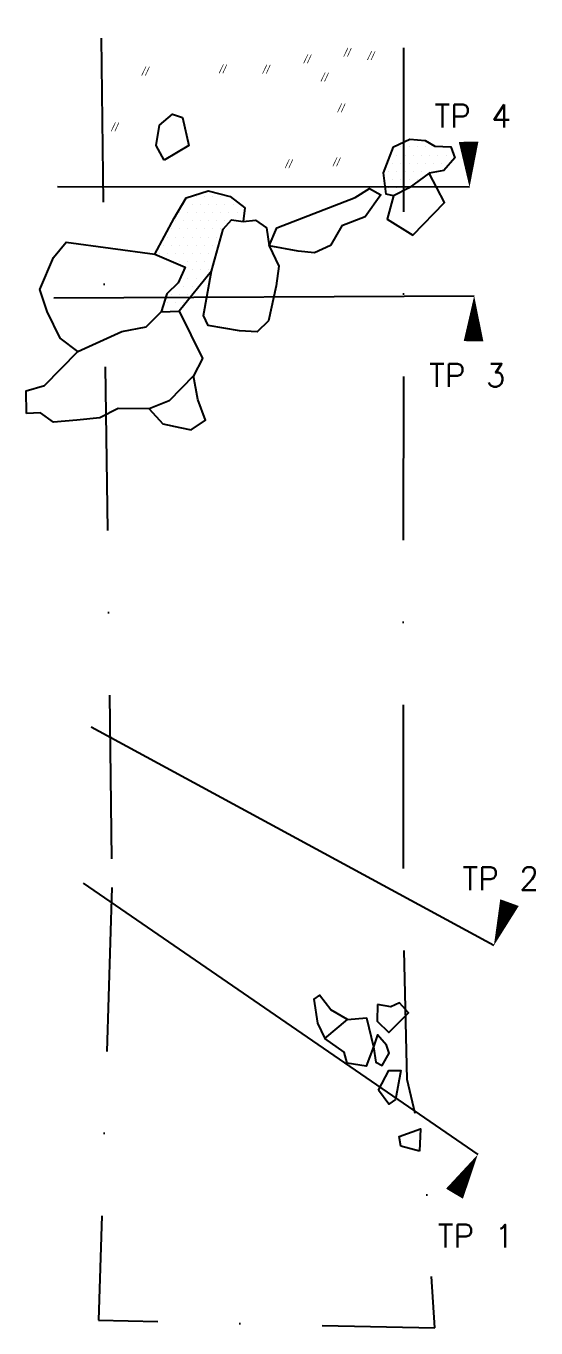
# Model space of a CAD drawing. Header units: metres. Extents: x 310 to 411, y -2126 to -1679.
# Drawn here: x 330.9 to 408.7, y -2126.4 to -1927.8 of the extents above; entities that cross this region are included whole.
import ezdxf

# ---------------------------------------------------------------- set-up
doc = ezdxf.new("R2010")
doc.units = ezdxf.units.M
doc.header["$LTSCALE"] = 25
doc.header["$MEASUREMENT"] = 0
doc.linetypes.add('STRICHPUNKTX2', pattern=[2, 1, -0.5, 0, -0.5])
doc.layers.get('0').update_dxf_attribs({"linetype": 'CONTINUOUS'})
for name, color, linetype in [('FEUER', 1, 'CONTINUOUS'), ('GRABUNGSGRENZE', 3, 'STRICHPUNKTX2'), ('STEINE', 4, 'CONTINUOUS'), ('STEINESCHRAFF', 4, 'CONTINUOUS'), ('TPROFIL', 3, 'CONTINUOUS')]:
    doc.layers.add(name, color=color, linetype=linetype)
doc.styles.get("Standard").update_dxf_attribs({"font": 'txt.shx'})

# ---------------------------------------------------------------- blocks, each defined once
blk = doc.blocks.new('HK')
at = {"layer": 'FEUER', "const_width": 0.1}
for points in [[(-0.66, -1.37), (0, 0)], [(0.52, -0.03), (-0.1, -1.37)]]:
    blk.add_lwpolyline(points, dxfattribs=at)
blk = doc.blocks.new('*X8')
at = {"color": 0}
for p, q in [((388.125, -1946.25), (388.125, -1946.25)), ((389.375, -1946.25), (389.375, -1946.25)), ((390.625, -1946.25), (390.625, -1946.25)), ((391.875, -1946.25), (391.875, -1946.25)), ((393.125, -1946.25), (393.125, -1946.25)), ((394.375, -1946.25), (394.375, -1946.25)), ((395.625, -1946.25), (395.625, -1946.25)), ((387.5, -1947.5), (387.5, -1947.5)), ((388.75, -1947.5), (388.75, -1947.5)), ((390, -1947.5), (390, -1947.5)), ((391.25, -1947.5), (391.25, -1947.5)), ((392.5, -1947.5), (392.5, -1947.5)), ((393.75, -1947.5), (393.75, -1947.5)), ((395, -1947.5), (395, -1947.5)), ((386.25, -1950), (386.25, -1950)), ((386.875, -1948.75), (386.875, -1948.75)), ((387.5, -1950), (387.5, -1950)), ((388.125, -1948.75), (388.125, -1948.75)), ((388.75, -1950), (388.75, -1950)), ((389.375, -1948.75), (389.375, -1948.75)), ((390, -1950), (390, -1950)), ((390.625, -1948.75), (390.625, -1948.75)), ((391.25, -1950), (391.25, -1950)), ((391.875, -1948.75), (391.875, -1948.75)), ((392.5, -1950), (392.5, -1950)), ((393.125, -1948.75), (393.125, -1948.75)), ((393.75, -1950), (393.75, -1950)), ((394.375, -1948.75), (394.375, -1948.75)), ((395.625, -1948.75), (395.625, -1948.75)), ((385.625, -1951.25), (385.625, -1951.25)), ((386.875, -1951.25), (386.875, -1951.25)), ((388.125, -1951.25), (388.125, -1951.25)), ((389.375, -1951.25), (389.375, -1951.25)), ((390.625, -1951.25), (390.625, -1951.25)), ((356.875, -1953.75), (356.875, -1953.75)), ((358.125, -1953.75), (358.125, -1953.75)), ((359.375, -1953.75), (359.375, -1953.75)), ((360.625, -1953.75), (360.625, -1953.75)), ((386.25, -1952.5), (386.25, -1952.5)), ((387.5, -1952.5), (387.5, -1952.5)), ((388.75, -1952.5), (388.75, -1952.5)), ((354.375, -1956.25), (354.375, -1956.25)), ((355, -1955), (355, -1955)), ((355.625, -1956.25), (355.625, -1956.25)), ((356.25, -1955), (356.25, -1955)), ((356.875, -1956.25), (356.875, -1956.25)), ((357.5, -1955), (357.5, -1955)), ((358.125, -1956.25), (358.125, -1956.25)), ((358.75, -1955), (358.75, -1955)), ((359.375, -1956.25), (359.375, -1956.25)), ((360, -1955), (360, -1955)), ((360.625, -1956.25), (360.625, -1956.25)), ((361.25, -1955), (361.25, -1955)), ((361.875, -1956.25), (361.875, -1956.25)), ((362.5, -1955), (362.5, -1955)), ((363.125, -1956.25), (363.125, -1956.25)), ((353.75, -1957.5), (353.75, -1957.5)), ((355, -1957.5), (355, -1957.5)), ((356.25, -1957.5), (356.25, -1957.5)), ((357.5, -1957.5), (357.5, -1957.5)), ((358.75, -1957.5), (358.75, -1957.5)), ((360, -1957.5), (360, -1957.5)), ((361.25, -1957.5), (361.25, -1957.5)), ((363.75, -1957.5), (363.75, -1957.5)), ((352.5, -1960), (352.5, -1960)), ((353.125, -1958.75), (353.125, -1958.75)), ((353.75, -1960), (353.75, -1960)), ((354.375, -1958.75), (354.375, -1958.75)), ((355, -1960), (355, -1960)), ((355.625, -1958.75), (355.625, -1958.75)), ((356.25, -1960), (356.25, -1960)), ((356.875, -1958.75), (356.875, -1958.75)), ((357.5, -1960), (357.5, -1960)), ((358.125, -1958.75), (358.125, -1958.75)), ((358.75, -1960), (358.75, -1960)), ((359.375, -1958.75), (359.375, -1958.75)), ((360, -1960), (360, -1960)), ((360.625, -1958.75), (360.625, -1958.75)), ((351.875, -1961.25), (351.875, -1961.25)), ((353.125, -1961.25), (353.125, -1961.25)), ((354.375, -1961.25), (354.375, -1961.25)), ((355.625, -1961.25), (355.625, -1961.25)), ((356.875, -1961.25), (356.875, -1961.25)), ((358.125, -1961.25), (358.125, -1961.25)), ((359.375, -1961.25), (359.375, -1961.25)), ((351.25, -1962.5), (351.25, -1962.5)), ((352.5, -1962.5), (352.5, -1962.5)), ((353.75, -1962.5), (353.75, -1962.5)), ((354.375, -1963.75), (354.375, -1963.75)), ((355, -1962.5), (355, -1962.5)), ((355.625, -1963.75), (355.625, -1963.75)), ((356.25, -1962.5), (356.25, -1962.5)), ((356.875, -1963.75), (356.875, -1963.75)), ((357.5, -1962.5), (357.5, -1962.5)), ((358.125, -1963.75), (358.125, -1963.75)), ((358.75, -1962.5), (358.75, -1962.5)), ((359.375, -1963.75), (359.375, -1963.75)), ((355.625, -1966.25), (355.625, -1966.25)), ((356.25, -1965), (356.25, -1965)), ((356.875, -1966.25), (356.875, -1966.25)), ((357.5, -1965), (357.5, -1965)), ((358.125, -1966.25), (358.125, -1966.25)), ((358.75, -1965), (358.75, -1965)), ((353.75, -1967.5), (353.75, -1967.5)), ((355, -1967.5), (355, -1967.5)), ((356.25, -1967.5), (356.25, -1967.5)), ((352.5, -1970), (352.5, -1970)), ((353.125, -1968.75), (353.125, -1968.75)), ((353.75, -1970), (353.75, -1970)), ((354.375, -1968.75), (354.375, -1968.75)), ((355, -1970), (355, -1970)), ((355.625, -1968.75), (355.625, -1968.75)), ((351.875, -1971.25), (351.875, -1971.25)), ((353.125, -1971.25), (353.125, -1971.25))]:
    blk.add_line(p, q, dxfattribs=at)
blk = doc.blocks.new('PFEIL')
at = {"layer": 'TPROFIL'}
blk.add_lwpolyline([(0, 0, 0, 3, 0), (6.54, -2.37, 3, 3, 0)], format="xyseb", dxfattribs=at)

msp = doc.modelspace()

# ---------------------------------------------------------------- linework, layer by layer
at = {"layer": 'GRABUNGSGRENZE'}
for points in [[(339.29, -1679.2), (343.99, -2059.24)], [(388.71, -1680.65), (388.44, -2059.94)]]:
    msp.add_lwpolyline(points, dxfattribs=at)
at = {"layer": 'GRABUNGSGRENZE', "flags": 128}
msp.add_lwpolyline([(343.99, -2059.24), (341.97, -2125.25), (393.27, -2126.42), (391.68, -2099.67), (389.08, -2088.52), (388.44, -2059.94)], dxfattribs=at)
at = {"layer": 'STEINE'}
for points in [[(352, -1948.25), (350.78, -1946.05), (351.29, -1942.95), (353.28, -1941.27), (354.81, -1941.78), (355.77, -1946.01), (352, -1948.25)], [(386.99, -1953.7), (385.87, -1953.44), (385.46, -1950.18), (387, -1946.21), (389.5, -1945.04), (391.84, -1945.25), (393.31, -1946.12), (395.76, -1946.22), (396.37, -1947.9), (394.68, -1949.84), (392.44, -1950.24), (389.38, -1952.48), (386.99, -1953.7)], [(386.99, -1953.7), (386.01, -1957.26), (389.93, -1959.71), (394.78, -1954.73), (392.44, -1950.24)], [(350.55, -1962.61), (353.51, -1957.11), (355.35, -1954.01), (358.72, -1952.94), (362.08, -1953.81), (364.32, -1955.55), (364.06, -1957.64)], [(368.03, -1961.36), (369.2, -1958.61), (381.13, -1953.94), (383.32, -1952.57), (385.05, -1953.54), (382.65, -1956.9), (379.08, -1958.27), (377.35, -1961.27), (374.95, -1962.39), (372.46, -1962.13), (368.03, -1961.36)], [(359.21, -1965.22), (361, -1958.81), (362.27, -1957.38), (364.06, -1957.64), (365.94, -1957.44), (367.62, -1958.61), (368.03, -1961.36), (369.5, -1964.42), (369.09, -1967.43), (367.91, -1972.77), (366.17, -1974.45), (363.47, -1974.3), (358.69, -1973.47), (357.97, -1971.94), (359.21, -1965.22)], [(338.81, -1977.47), (336.12, -1975.43), (334.13, -1971.35), (333.02, -1967.99), (335.11, -1963.1), (337.05, -1960.76), (350.55, -1962.61), (355.18, -1964.6), (354.11, -1967), (352.38, -1968.68), (351.51, -1971.43)], [(359.21, -1965.22), (354.26, -1971.28)], [(331, -1986.93), (330.91, -1983.47), (333.71, -1982.66), (338.81, -1977.47), (345.54, -1974.42), (349.26, -1973.71), (351.51, -1971.43), (354.26, -1971.28), (357.86, -1978.52), (356.48, -1981.16), (352.76, -1984.98), (349.7, -1986.2), (344.96, -1986.14), (342.16, -1987.56), (338.64, -1987.91), (335.08, -1988.26), (333.14, -1986.83), (331, -1986.93)], [(349.7, -1986.2), (351.79, -1988.49), (354.38, -1989.06), (356.12, -1989.41), (358.31, -1987.94), (357.14, -1984.78), (356.48, -1981.16)], [(379.96, -2079.35), (377.43, -2077.9), (375.71, -2075.63), (374.85, -2076.24), (375.37, -2079.92), (376.49, -2082.24)], [(384.55, -2077.07), (384.51, -2079.64), (386.28, -2081.36), (389.3, -2078.37), (387.88, -2076.81), (386.57, -2077.42), (384.55, -2077.07)], [(383.91, -2083.53), (382.81, -2086.46), (379.93, -2086.02), (379.47, -2084.35), (376.49, -2082.24), (379.96, -2079.35), (382.89, -2079.09), (383.91, -2083.53)], [(383.91, -2083.53), (384.27, -2085.85), (385.28, -2086.36), (386.34, -2084.49), (385.93, -2083.27), (384.56, -2081.71), (383.91, -2083.53)], [(384.69, -2090.14), (386.25, -2087.16), (388.11, -2087.16), (387.27, -2091.55), (386.26, -2092.26), (384.69, -2090.14)], [(390.98, -2099.47), (388.1, -2098.67), (387.84, -2097.2), (391.12, -2096.03), (390.98, -2099.47)]]:
    msp.add_lwpolyline(points, dxfattribs=at)
at = {"layer": 'TPROFIL'}
for points in [[(398.59, -1952.41), (335.73, -1952.36)], [(335.17, -1969.27), (399.3, -1968.94)], [(402.31, -2068.07), (340.83, -2034.77)], [(339.64, -2058.57), (399.85, -2099.96)]]:
    msp.add_lwpolyline(points, dxfattribs=at)

# ---------------------------------------------------------------- block references
at = {"layer": 'FEUER'}
for p in [(373.93, -1932.13), (380.04, -1931.12), (383.66, -1931.63), (349.22, -1933.98), (361.04, -1933.64), (367.66, -1933.7), (376.57, -1934.88), (379.11, -1939.58), (344.57, -1942.48), (371.1, -1948.12), (378.39, -1947.83)]:
    msp.add_blockref('HK', p, dxfattribs=at)
at = {"layer": 'STEINESCHRAFF'}
msp.add_blockref('*X8', (0, 0), dxfattribs=at)
at = {"layer": 'TPROFIL'}
for p, rotation in [((398.59, -1952.41), 111.0635745124085), ((399.3, -1968.94), 289.1056073829065), ((402.31, -2068.07), 89.91157240481667), ((399.85, -2099.96), 259.2019390012507)]:
    msp.add_blockref('PFEIL', p, dxfattribs=dict(at, rotation=rotation))

# ---------------------------------------------------------------- texts
for s, p in [('TP 4', (393.25, -1943.27)), ('TP 3', (392.41, -1982.83)), ('TP 2', (397.51, -2059.61)), ('TP 1', (393.73, -2114.14))]:
    msp.add_text(s, height=3.5, dxfattribs=at).set_placement(p)

doc.saveas('drawing.dxf')
